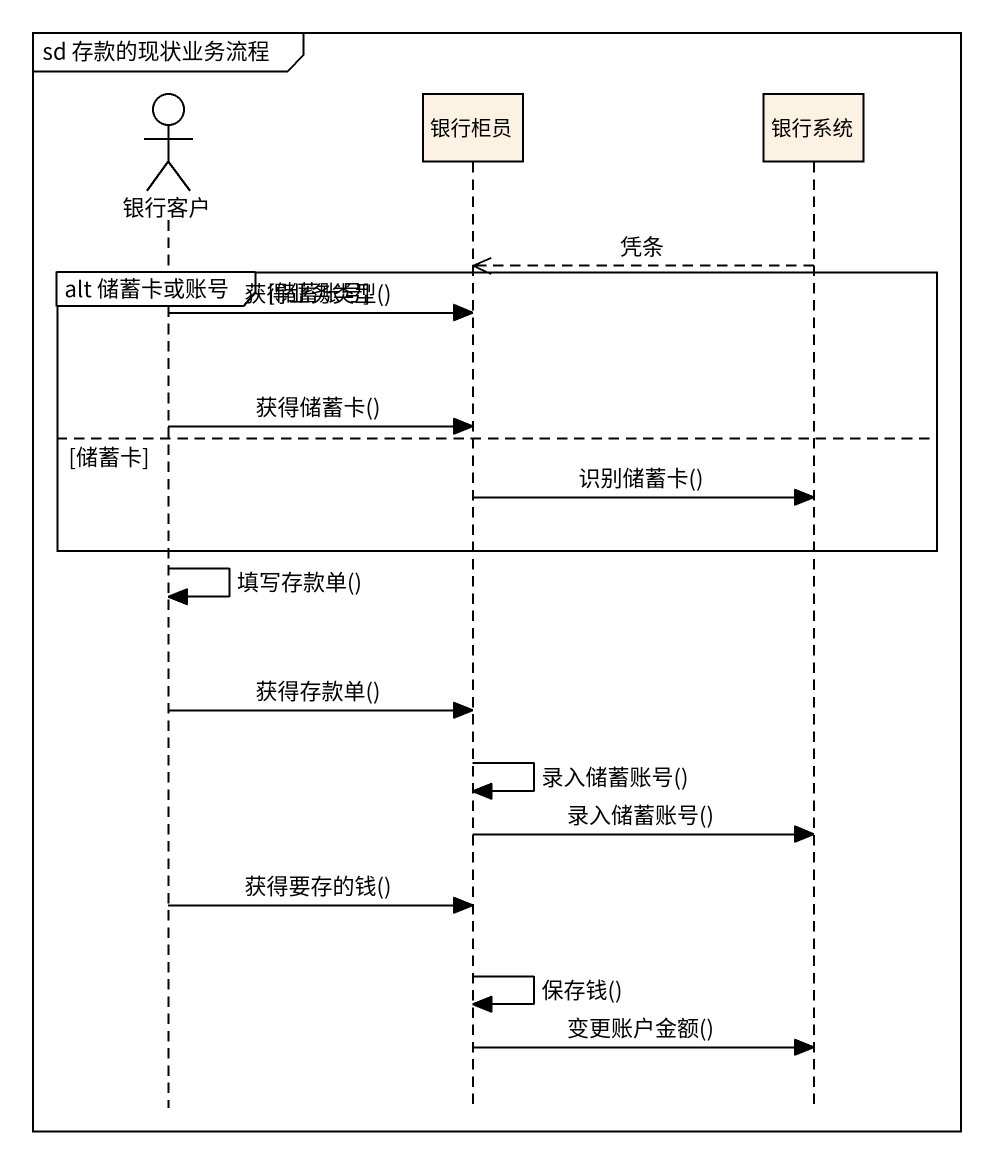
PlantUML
@startuml
mainframe sd 存款的现状业务流程
hide footbox
actor 银行客户
participant 银行柜员
participant 银行系统

银行系统 -->> 银行柜员 : 凭条
group alt 储蓄卡或账号 [储蓄账号]
  银行客户 -> 银行柜员 : 获得业务类型()
  银行客户 -> 银行柜员 : 获得储蓄卡()
else 储蓄卡
  银行柜员 -> 银行系统 : 识别储蓄卡()
end
银行客户 -> 银行客户 : 填写存款单()
银行客户 -> 银行柜员 : 获得存款单()
银行柜员 -> 银行柜员 : 录入储蓄账号()
银行柜员 -> 银行系统 : 录入储蓄账号()
银行客户 -> 银行柜员 : 获得要存的钱()
银行柜员 -> 银行柜员 : 保存钱()
银行柜员 -> 银行系统 : 变更账户金额()
@enduml
